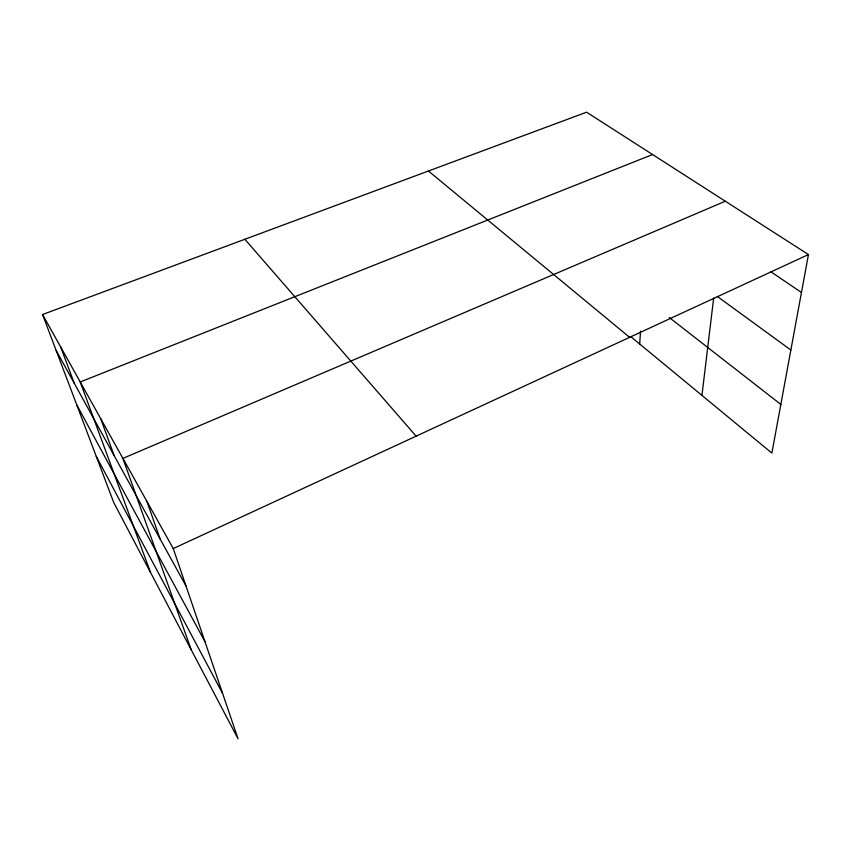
<?xml version="1.0" encoding="UTF-8"?>
<svg xmlns="http://www.w3.org/2000/svg" width="851" height="851" viewBox="0 0 851 851"><rect width="100%" height="100%" fill="white"/><g stroke="black" fill="none" stroke-linecap="round" stroke-linejoin="round"><path stroke-width="1.28" d="M639.675 343.995L640.548 331.156M701.947 395.396L713.67 298.01M42.55 314.519L173.253 548.565L238.057 738.806L113.757 502.569L42.55 314.519L586.584 112.194L808.45 254.566L771.868 453.094L630.517 336.443M173.253 548.565L808.45 254.566M725.318 201.219L122.895 458.402L191.273 649.887M652.579 154.542L80.217 381.971L150.542 572.478M770.783 271.735L801.461 292.467M717.319 296.435L790.856 350.016M669.28 317.508L780.835 404.438M428.447 171.008L629.612 337.336M244.854 239.28L416.128 436.148M56.123 350.378L185.986 585.945M76.76 404.853L204.985 641.728M96.291 456.423L222.6 693.427M60.676 346.974L74.25 383.248M100.716 418.671L114.151 455.625M146.989 501.537L160.052 538.896"/></g></svg>
